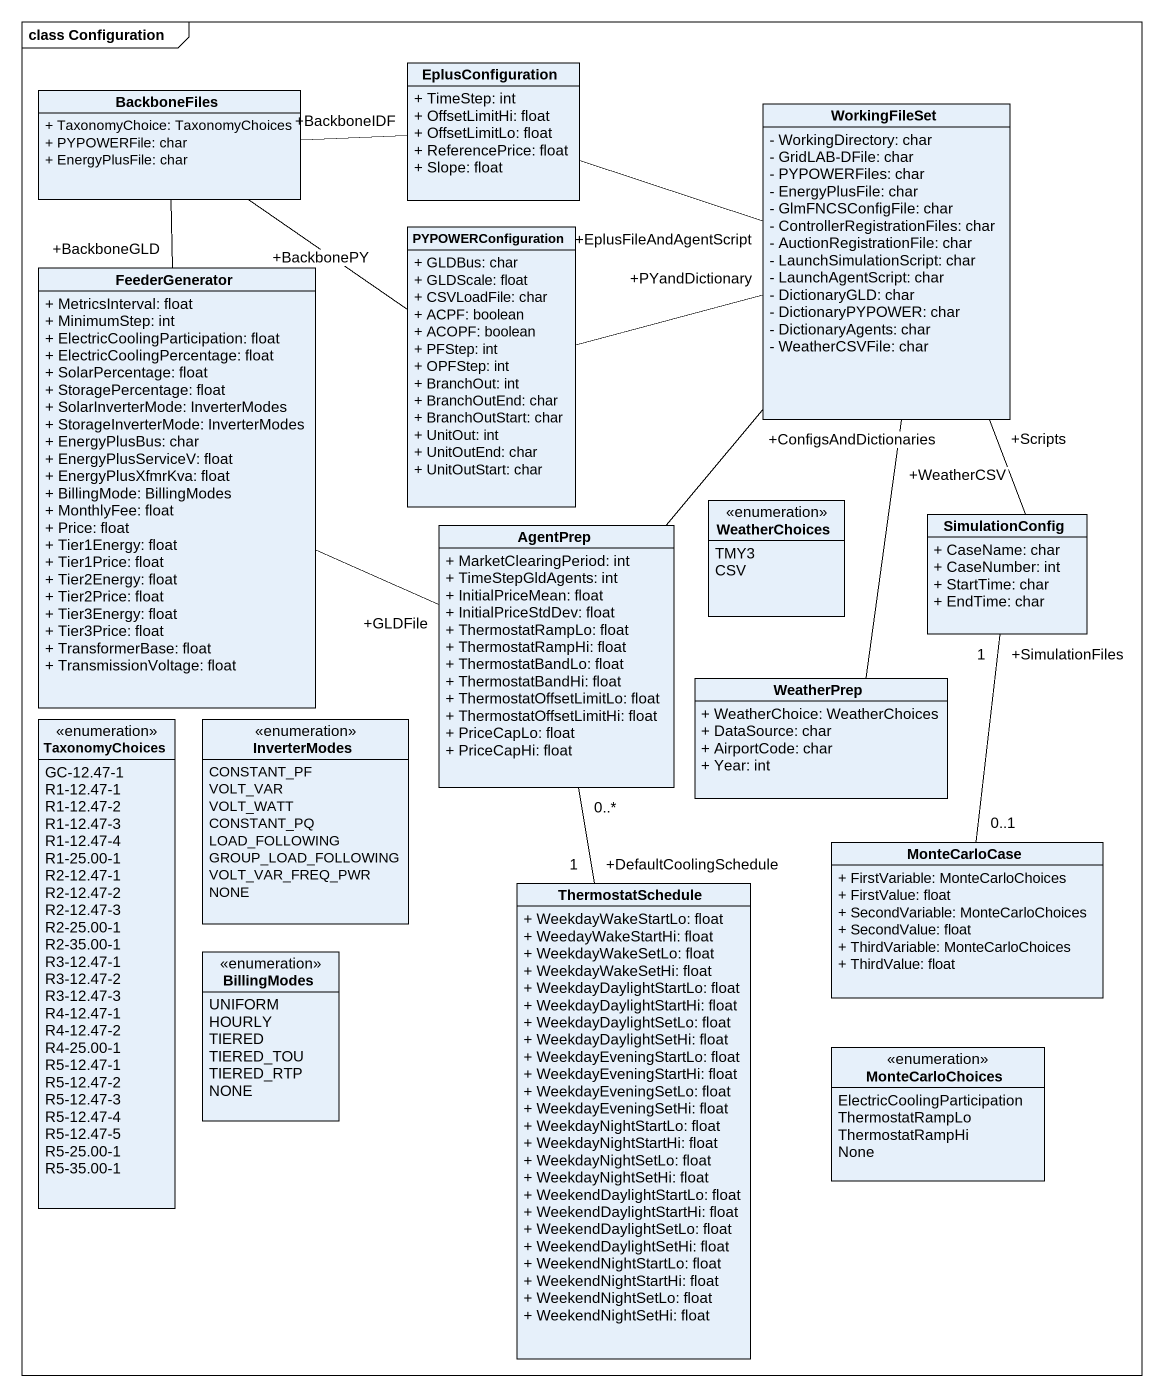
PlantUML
@startuml
mainframe class Configuration
hide circle
hide empty members
skinparam classAttributeIconSize 0
class EplusConfiguration {
  + TimeStep: int
  + OffsetLimitHi: float
  + OffsetLimitLo: float
  + ReferencePrice: float
  + Slope: float
}
class BackboneFiles {
  + TaxonomyChoice: TaxonomyChoices
  + PYPOWERFile: char
  + EnergyPlusFile: char
}
class WorkingFileSet {
  - WorkingDirectory: char
  - GridLAB-DFile: char
  - PYPOWERFiles: char
  - EnergyPlusFile: char
  - GlmFNCSConfigFile: char
  - ControllerRegistrationFiles: char
  - AuctionRegistrationFile: char
  - LaunchSimulationScript: char
  - LaunchAgentScript: char
  - DictionaryGLD: char
  - DictionaryPYPOWER: char
  - DictionaryAgents: char
  - WeatherCSVFile: char
}
class PYPOWERConfiguration {
  + GLDBus: char
  + GLDScale: float
  + CSVLoadFile: char
  + ACPF: boolean
  + ACOPF: boolean
  + PFStep: int
  + OPFStep: int
  + BranchOut: int
  + BranchOutEnd: char
  + BranchOutStart: char
  + UnitOut: int
  + UnitOutEnd: char
  + UnitOutStart: char
}
class FeederGenerator {
  + MetricsInterval: float
  + MinimumStep: int
  + ElectricCoolingParticipation: float
  + ElectricCoolingPercentage: float
  + SolarPercentage: float
  + StoragePercentage: float
  + SolarInverterMode: InverterModes
  + StorageInverterMode: InverterModes
  + EnergyPlusBus: char
  + EnergyPlusServiceV: float
  + EnergyPlusXfmrKva: float
  + BillingMode: BillingModes
  + MonthlyFee: float
  + Price: float
  + Tier1Energy: float
  + Tier1Price: float
  + Tier2Energy: float
  + Tier2Price: float
  + Tier3Energy: float
  + Tier3Price: float
  + TransformerBase: float
  + TransmissionVoltage: float
}
class AgentPrep {
  + MarketClearingPeriod: int
  + TimeStepGldAgents: int
  + InitialPriceMean: float
  + InitialPriceStdDev: float
  + ThermostatRampLo: float
  + ThermostatRampHi: float
  + ThermostatBandLo: float
  + ThermostatBandHi: float
  + ThermostatOffsetLimitLo: float
  + ThermostatOffsetLimitHi: float
  + PriceCapLo: float
  + PriceCapHi: float
}
enum WeatherChoices {
  TMY3
  CSV
}
class SimulationConfig {
  + CaseName: char
  + CaseNumber: int
  + StartTime: char
  + EndTime: char
}
class WeatherPrep {
  + WeatherChoice: WeatherChoices
  + DataSource: char
  + AirportCode: char
  + Year: int
}
enum TaxonomyChoices {
  GC-12.47-1
  R1-12.47-1
  R1-12.47-2
  R1-12.47-3
  R1-12.47-4
  R1-25.00-1
  R2-12.47-1
  R2-12.47-2
  R2-12.47-3
  R2-25.00-1
  R2-35.00-1
  R3-12.47-1
  R3-12.47-2
  R3-12.47-3
  R4-12.47-1
  R4-12.47-2
  R4-25.00-1
  R5-12.47-1
  R5-12.47-2
  R5-12.47-3
  R5-12.47-4
  R5-12.47-5
  R5-25.00-1
  R5-35.00-1
}
enum InverterModes {
  CONSTANT_PF
  VOLT_VAR
  VOLT_WATT
  CONSTANT_PQ
  LOAD_FOLLOWING
  GROUP_LOAD_FOLLOWING
  VOLT_VAR_FREQ_PWR
  NONE
}
class MonteCarloCase {
  + FirstVariable: MonteCarloChoices
  + FirstValue: float
  + SecondVariable: MonteCarloChoices
  + SecondValue: float
  + ThirdVariable: MonteCarloChoices
  + ThirdValue: float
}
class ThermostatSchedule {
  + WeekdayWakeStartLo: float
  + WeedayWakeStartHi: float
  + WeekdayWakeSetLo: float
  + WeekdayWakeSetHi: float
  + WeekdayDaylightStartLo: float
  + WeekdayDaylightStartHi: float
  + WeekdayDaylightSetLo: float
  + WeekdayDaylightSetHi: float
  + WeekdayEveningStartLo: float
  + WeekdayEveningStartHi: float
  + WeekdayEveningSetLo: float
  + WeekdayEveningSetHi: float
  + WeekdayNightStartLo: float
  + WeekdayNightStartHi: float
  + WeekdayNightSetLo: float
  + WeekdayNightSetHi: float
  + WeekendDaylightStartLo: float
  + WeekendDaylightStartHi: float
  + WeekendDaylightSetLo: float
  + WeekendDaylightSetHi: float
  + WeekendNightStartLo: float
  + WeekendNightStartHi: float
  + WeekendNightSetLo: float
  + WeekendNightSetHi: float
}
enum BillingModes {
  UNIFORM
  HOURLY
  TIERED
  TIERED_TOU
  TIERED_RTP
  NONE
}
enum MonteCarloChoices {
  ElectricCoolingParticipation
  ThermostatRampLo
  ThermostatRampHi
  None
}
EplusConfiguration -right- "+EplusFileAndAgentScript" WorkingFileSet
BackboneFiles -right- "+BackboneIDF" EplusConfiguration
BackboneFiles -- "+BackbonePY" PYPOWERConfiguration
BackboneFiles -- "+BackboneGLD" FeederGenerator
PYPOWERConfiguration -right- "+PYandDictionary" WorkingFileSet
FeederGenerator -right- "+GLDFile" AgentPrep
AgentPrep -up- "+ConfigsAndDictionaries" WorkingFileSet
AgentPrep "0..*" -- "+DefaultCoolingSchedule\n1" ThermostatSchedule
SimulationConfig -up- "+Scripts" WorkingFileSet
WeatherPrep -up- "+WeatherCSV" WorkingFileSet
MonteCarloCase "0..1" -up- "+SimulationFiles\n1" SimulationConfig
@enduml
